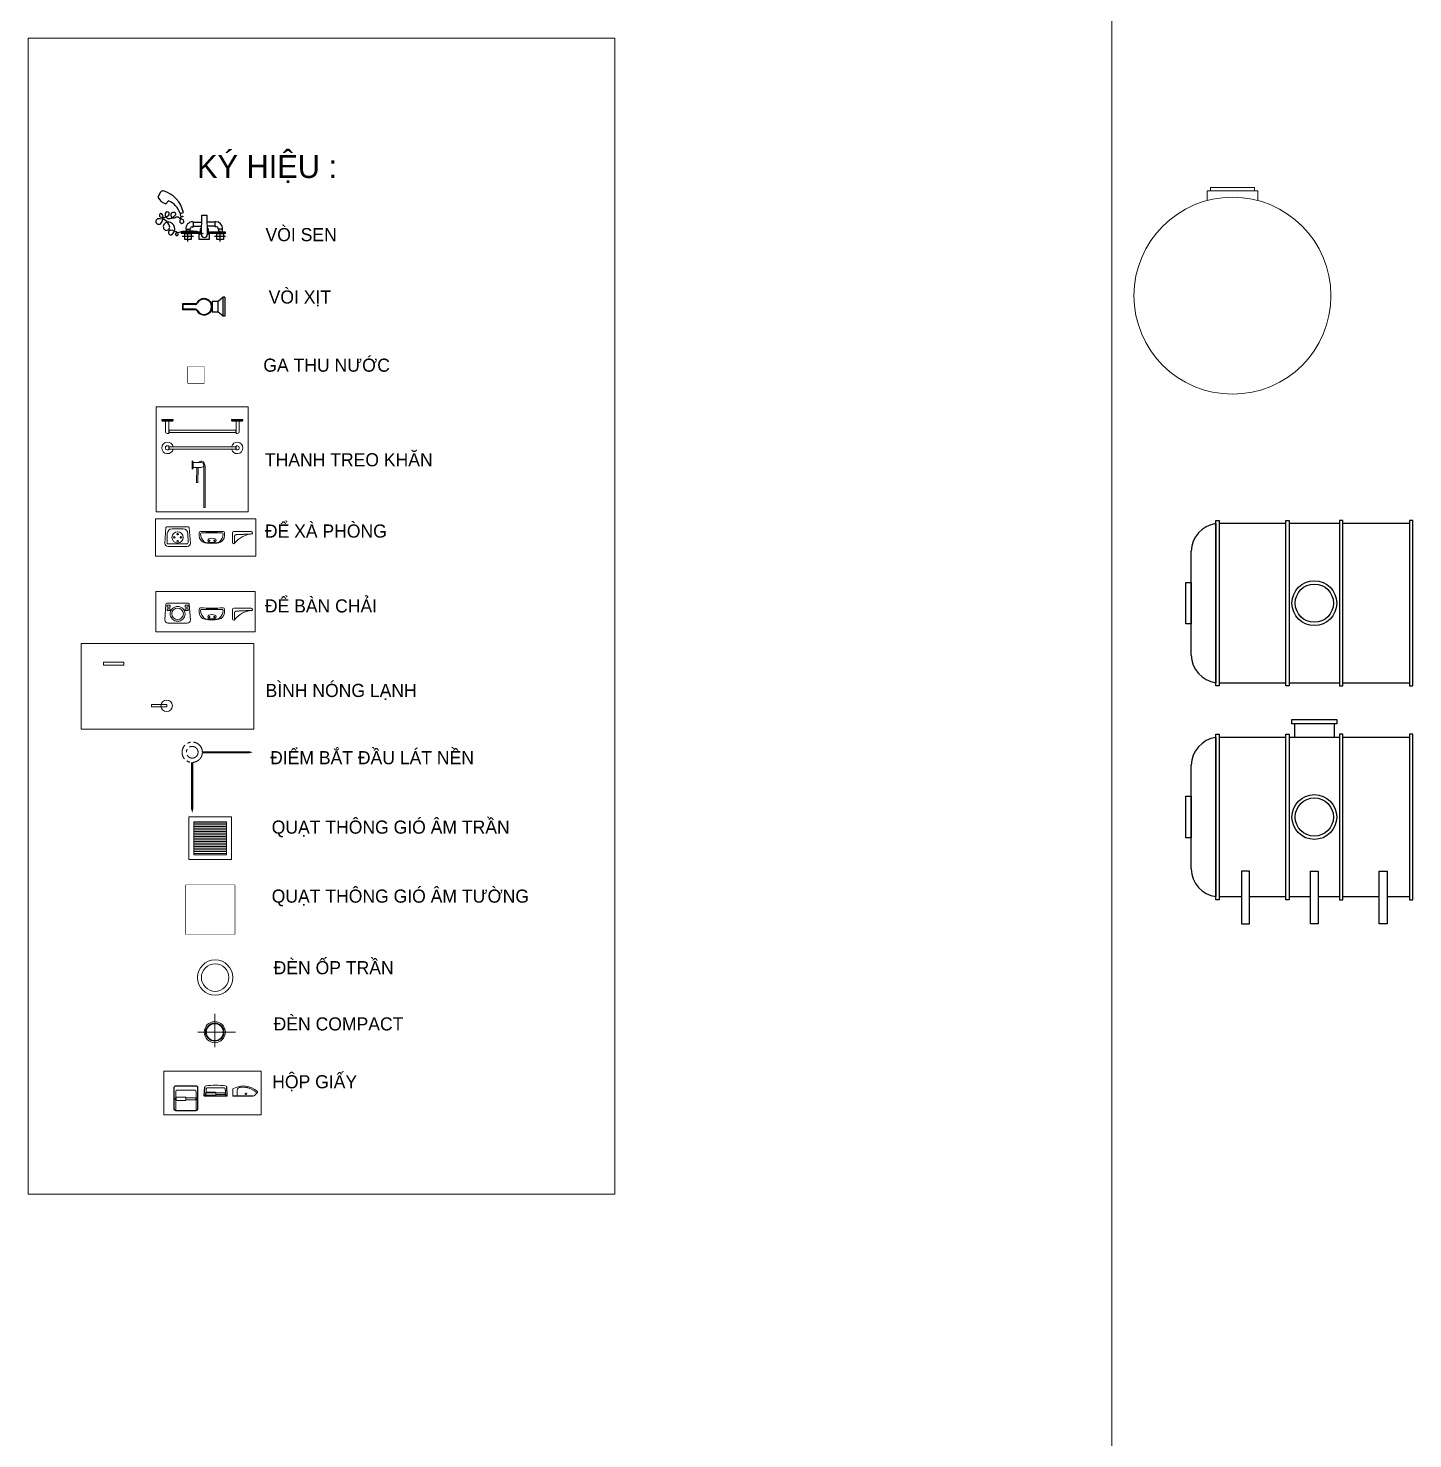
# Model space of a CAD drawing. Header units: inches. Extents: x 242965 to 445791, y 236206 to 423703.
# Drawn here: x 392354 to 400791, y 354327 to 362922 of the extents above; entities that cross this region are included whole.
import ezdxf

# ---------------------------------------------------------------- set-up
doc = ezdxf.new("R2010")
doc.units = ezdxf.units.IN
doc.header["$MEASUREMENT"] = 0
doc.set_wipeout_variables(frame=1)
for name, pattern in [('ACAD_ISO07W100', [3, 0, -3]), ('CENTER', [2, 1.25, -0.25, 0.25, -0.25]), ('HIDDEN', [0.375, 0.25, -0.125])]:
    doc.linetypes.add(name, pattern=pattern)
for name, color, linetype, lineweight in [('2', 181, 'Continuous', 20), ('9', 251, 'Continuous', 13), ('A-AXIS', 5, 'CENTER', 20), ('A-FURNITURE', 33, 'Continuous', 5), ('A-HIDDEN LINE', 9, 'HIDDEN', 15), ('A-THIN LINE', 69, 'Continuous', 13), ('A-WIPEOUT', 254, 'ACAD_ISO07W100', 5), ('e', 96, 'Continuous', 5), ('TEXT', 4, 'Continuous', 9), ('text-kt', 1, 'Continuous', 9)]:
    doc.layers.add(name, color=color, linetype=linetype, lineweight=lineweight)
for name, color, linetype in [('A-Wall', 50, 'Continuous'), ('dim', 8, 'Continuous'), ('LAYER1', 7, 'Continuous'), ('NOITHAT', 8, 'Continuous'), ('wc', 144, 'Continuous')]:
    doc.layers.add(name, color=color, linetype=linetype)
doc.styles.add('GHICHU', font='')
doc.styles.get('GHICHU').set_extended_font_data('.VnAvantH')

# ---------------------------------------------------------------- blocks, each defined once
blk = doc.blocks.new('VOIXIT')
at = {"linetype": 'Continuous'}
for p, q in [((-1.1, 10.71), (-1.1, 15.49)), ((-0.9, 10.71), (-0.9, 15.33)), ((0.9, 10.71), (0.9, 15.33)), ((1.1, 10.71), (1.1, 15.49)), ((-3.5, 0.5), (-2, 2.38)), ((-3.5, 0.5), (3.5, 0.5)), ((-3.5, 0), (-3.5, 0.5)), ((3.5, 0), (-3.5, 0)), ((2, 4.6), (-2, 4.6)), ((-2, 2.38), (-2, 4.6)), ((-2, 2.38), (2, 2.38)), ((2, 2.38), (2, 4.6)), ((3.5, 0.5), (2, 2.38)), ((3.5, 0), (3.5, 0.5))]:
    blk.add_line(p, q, dxfattribs=at)
for centre, radius, start, end in [((0, 9.91), 5.69, 78.8476, 101.1524), ((-1.6, 10.71), 0.5, 297.2029, 0), ((-1.6, 10.71), 0.7, 297.2029, 0), ((0, 9.91), 5.49, 80.5597, 99.4403), ((1.6, 10.71), 0.7, 180, 242.7971), ((1.6, 10.71), 0.5, 180, 242.7971), ((0, 7.6), 3, 117.2029, 62.7971), ((0, 7.6), 2.8, 117.2029, 62.7971)]:
    blk.add_arc(centre, radius, start, end, dxfattribs=at)
blk = doc.blocks.new('huongthuy')
for p, q in [((-37.5, 34.7), (-40.2, 29.4)), ((-29.6, 25.8), (-32.2, 22.7)), ((-17.7, 13.1), (-14.4, 13.9)), ((-5, 4.6), (-4.1, 4.6)), ((-4.1, -0.5), (-4.1, 4.6)), ((-4.1, 4.2), (4.2, 4.2)), ((-4.1, 0), (4.1, 0)), ((3.9, -8.5), (4.4, 11.2)), ((4.4, 11.2), (9.3, 11.2)), ((9.3, 11.2), (9.9, -8.5)), ((17.8, 4.2), (9.5, 4.2)), ((17.8, 0), (9.6, 0)), ((18.7, 4.6), (17.8, 4.6)), ((17.8, -0.5), (17.8, 4.6)), ((-4.2, -10.4), (-15.6, -10.4)), ((-11.7, -3), (-7.3, -3)), ((-11.4, -3), (-11.4, -6.1)), ((-9.8, -15.5), (-9.8, -4.7)), ((-7.7, -3), (-7.7, -6.1)), ((-7.3, -3), (-7.3, -2.2)), ((-5.6, -0.5), (-4.1, -0.5)), ((28.5, -10.4), (17.1, -10.4)), ((19.3, -0.5), (17.8, -0.5)), ((21, -3), (21, -2.2)), ((25.5, -3), (21, -3)), ((21.4, -3), (21.4, -6.1)), ((22.9, -15.5), (22.9, -4.7)), ((25.1, -3), (25.1, -6.1)), ((25.5, -3), (25.5, -2.2))]:
    blk.add_line(p, q)
blk.add_lwpolyline([(6.2, -7.6, 0.195201), (-22.3, -7.5, 1.917127), (-20, -6.9, 0.167053), (-27, -4.1, 1.448302), (-25.7, -8.3, 0.673139), (-29.3, 4.2, 0.486099), (-34.7, -1.4, 1.074451), (-28.4, 0, 0.361514), (-39.7, 7.6, 1.428906), (-37.4, 2.8, 0.287584), (-35.5, 11.7, 1.502211), (-37.8, 9.6, 0.316107), (-29.3, 11.1, 1.315856), (-32.8, 13, 0.643473), (-26.7, 8.2, 0.070392), (-22.6, 11.1, 0.515207), (-23, 13.8, 1.801469), (-22.6, 9, -0.730196), (-17.8, 5.5, 2.626927), (-15.5, 6.9, -0.91518), (-15.2, 10.3, -0.978175), (-15.2, 9.6, -0.823089), (-16, 13.5, 1.030732)], format="xyb")
for points in [[(2.6, -6.1), (-16.5, -6.1), (-16.5, -6.9), (2.6, -6.9)], [(11.9, -7.7), (11.9, -13.5), (1.8, -13.5), (1.8, -7.7), (3.9, -7.7)], [(3.9, -2.7), (2.6, -2.7), (2.6, -7.3), (3.9, -7.3)], [(11.1, -7.3), (11.1, -2.7), (9.9, -2.7)], [(9.9, -7.3), (11.1, -7.3)], [(9.9, -7.7), (11.9, -7.7)], [(28.5, -6.9), (28.5, -6.1), (11.1, -6.1)], [(11.1, -6.9), (28.5, -6.9)]]:
    blk.add_lwpolyline(points)
for points in [[(-6.3, -7.4), (-6.3, -13.5), (-12.9, -13.5), (-12.9, -7.4)], [(26.4, -7.4), (26.4, -13.5), (19.7, -13.5), (19.7, -7.4)]]:
    blk.add_lwpolyline(points, close=True)
for centre, radius, start, end in [((-29.1, 34.5), 12.2, 204.7573, 255.5935), ((-35.4, 33.6), 2.35, 73.6823, 152.9058), ((-43, 7.8), 29.3, 12.1102, 73.6823), ((-37, 7), 20.2, 17.5722, 68.6715), ((-5, -2.2), 6.77, 90, 186.2248), ((18.7, -2.2), 6.77, 0, 90), ((-5.6, -2.2), 1.69, 90, 180), ((6.9, -8.5), 3, 180, 0), ((19.3, -2.2), 1.69, 0, 90)]:
    blk.add_arc(centre, radius, start, end)
blk = doc.blocks.new('A$C11667681')
at = {"layer": 'A-FURNITURE', "ltscale": 0.5}
for p, q in [((230, 221.7), (30, 221.7)), ((230, 211.5), (30, 211.5)), ((230, 201.2), (30, 201.2)), ((230, 191), (30, 191)), ((230, 180.8), (30, 180.8)), ((230, 170.6), (30, 170.6)), ((230, 160.3), (30, 160.3)), ((230, 150.1), (30, 150.1)), ((230, 139.9), (30, 139.9)), ((230, 129.7), (30, 129.7)), ((230, 119.5), (30, 119.5)), ((230, 109.2), (30, 109.2)), ((230, 99), (30, 99)), ((230, 88.8), (30, 88.8)), ((230, 78.6), (30, 78.6)), ((230, 68.4), (30, 68.4)), ((230, 58.1), (30, 58.1)), ((230, 47.9), (30, 47.9)), ((230, 37.7), (30, 37.7))]:
    blk.add_line(p, q, dxfattribs=at)
for points in [[(0, 260), (0, 0), (260, 0), (260, 260)], [(30, 230), (30, 30), (230, 30), (230, 230)]]:
    blk.add_lwpolyline(points, close=True, dxfattribs=at)
blk = doc.blocks.new('*U983')
blk.add_wipeout([(-142.4, 70.6), (-9.2, 70.6), (-5.9, 70), (-4.2, 69.1), (-2.9, 68), (-1.7, 66.4), (-0.9, 64.7), (-0.4, 63), (-0.4, 61.8), (-0.4, -61.8), (-0.6, -63.9), (-1, -65.1), (-1.4, -65.9), (-1.9, -66.8), (-2.6, -67.6), (-3.4, -68.4), (-4.6, -69.3), (-6.1, -70), (-7.3, -70.4), (-9.2, -70.6), (-142.4, -70.6), (-144.9, -70.2), (-146.5, -69.4), (-147.6, -68.6), (-148.6, -67.6), (-149.3, -66.5), (-150, -64.9), (-150.3, -63.7), (-150.4, -62.6), (-150.4, 62.6), (-149.9, 65.3), (-149.2, 66.7), (-148.8, 68), (-147.5, 68.8), (-146.6, 69.4), (-145.8, 69.8), (-144.4, 70.3), (-143, 70.6), (-142, 70.6)]).dxf.layer = 'A-WIPEOUT'
at = {"layer": 'A-HIDDEN LINE'}
for p, q in [((-35.7, 61.8), (-150.4, 61.8)), ((-70.5, 0), (-89, 0)), ((-89, 0), (-89, -59.8)), ((-74.5, 59.8), (-85.1, 59.8)), ((-85.1, 59.8), (-85.1, 0)), ((-84.2, 69), (-75.4, 69)), ((-84.2, 61.8), (-84.2, 69)), ((-84.2, 59.8), (-84.2, 61.8)), ((-75.4, 61.8), (-75.4, 69)), ((-75.4, 59.8), (-75.4, 61.8)), ((-74.5, 59.8), (-74.5, 0)), ((-70.5, 0), (-70.5, -59.8)), ((-26.8, -52.9), (-26.8, 52.9)), ((-150.4, -61.8), (-35.7, -61.8)), ((-70.5, -59.8), (-89, -59.8)), ((-84.2, -59.8), (-84.2, -61.8)), ((-84.2, -61.8), (-84.2, -69)), ((-84.2, -69), (-75.4, -69)), ((-75.4, -59.8), (-75.4, -61.8)), ((-75.4, -61.8), (-75.4, -69))]:
    blk.add_line(p, q, dxfattribs=at)
for centre, start, end in [((-35.7, 52.9), 0, 90), ((-35.7, -52.9), 270, 0)]:
    blk.add_arc(centre, 8.82, start, end, dxfattribs=at)
at = {"layer": 'LAYER1'}
for p, q in [((-150.4, -62.6), (-150.4, 62.6)), ((-9.2, 70.6), (-142.4, 70.6)), ((-0.4, -61.8), (-0.4, 61.8)), ((-142.4, -70.6), (-9.2, -70.6))]:
    blk.add_line(p, q, dxfattribs=at)
for centre, radius, start, end in [((-142.4, 62.6), 7.94, 90, 180), ((-9.2, 61.8), 8.82, 0, 90), ((-142.4, -62.6), 7.94, 180, 270), ((-9.2, -61.8), 8.82, 270, 0)]:
    blk.add_arc(centre, radius, start, end, dxfattribs=at)
blk = doc.blocks.new('*U984')
blk.add_line((55.6, 19.8), (-56.3, 19.8))
for centre, radius, start, end in [((-58.6, 53.8), 8.82, 96.93457, 176.0275), ((-56.3, 15.3), 4.41, 90, 174.75818), ((-0.4, -424.6), 490.8, 83.06543, 96.93457), ((55.6, 15.3), 4.41, 5.24182, 90), ((57.8, 53.8), 8.82, 3.9725, 83.06543)]:
    blk.add_arc(centre, radius, start, end)
at = {"layer": 'A-HIDDEN LINE'}
for p, q in [((-60.1, 10), (-62, 10)), ((-60.7, 15.7), (-58.2, 42.7)), ((-60.1, 19.7), (-0.3, 19.7)), ((-60.1, 18.8), (-60.1, 9.1)), ((-60.1, 9.1), (-0.3, 9.1)), ((-49.4, 50.7), (48.7, 50.7)), ((-0.3, 23.6), (59.6, 23.6)), ((-0.3, 14.4), (-0.3, 23.6)), ((-0.3, 14.4), (-0.3, 5.1)), ((-0.3, 5.1), (59.6, 5.1)), ((60, 15.7), (57.5, 42.7)), ((59.6, 14.4), (59.6, 5.1))]:
    blk.add_line(p, q, dxfattribs=at)
for centre, start, end in [((-49.4, 41.9), 90, 174.75818), ((48.7, 41.9), 5.24182, 90)]:
    blk.add_arc(centre, 8.82, start, end, dxfattribs=at)
at = {"layer": 'LAYER1'}
for p, q in [((-70.9, 2.6), (-67.4, 54.4)), ((-68.3, 0), (67.6, 0)), ((-62.1, 0), (-60.7, 15.7)), ((61.4, 0), (60, 15.7)), ((70.2, 2.6), (66.6, 54.4))]:
    blk.add_line(p, q, dxfattribs=at)
for centre, start, end in [((-68.3, 2.6), 180, 270), ((67.6, 2.6), 270, 0)]:
    blk.add_arc(centre, 2.65, start, end, dxfattribs=at)
blk = doc.blocks.new('*U985')
at = {"ltscale": 100}
blk.add_wipeout([(-124.2, 0), (-0.4, 0), (-0.4, 44.1), (-3.5, 46), (-12.4, 50.5), (-20.8, 54), (-43.4, 60.1), (-64, 61.8), (-81.8, 60.5), (-104.1, 55.1), (-121.1, 47.8), (-133.4, 40.4), (-141.7, 34.2), (-147.5, 29.2), (-149.2, 27.6), (-150.6, 24.4), (-149.3, 21.2), (-146.2, 18.3), (-144, 16), (-140.1, 12.2), (-136.9, 9), (-134.1, 6.2), (-130.9, 3.2), (-127.9, 0.8), (-125.9, 0.2)], dxfattribs=at).dxf.layer = 'A-WIPEOUT'
for p, q in [((-149.3, 21.2), (-130.9, 3.2)), ((-0.4, 44.1), (-0.4, 0))]:
    blk.add_line(p, q)
for centre, radius, start, end in [((-146.2, 24.4), 4.41, 133.77954, 225.4015), ((-64, -61.4), 123.2, 58.9053, 133.77954), ((-124.2, 8.8), 8.82, 219.80557, 270)]:
    blk.add_arc(centre, radius, start, end)
at = {"layer": 'A-HIDDEN LINE'}
blk.add_line((-26.8, 2.6), (-26.8, 35.9), dxfattribs=at)
blk.add_circle((-79.8, 14.4), 4.41, dxfattribs=at)
for centre, radius, start, end in [((-60.9, -63.2), 117.9, 79.71478, 136.35776), ((-44.5, 35.9), 17.6, 0, 74.69594), ((-24.2, 2.6), 2.65, 180, 270)]:
    blk.add_arc(centre, radius, start, end, dxfattribs=at)
at = {"layer": 'LAYER1'}
blk.add_line((-124.2, 0), (-0.4, 0), dxfattribs=at)
blk = doc.blocks.new('*U977')
at = {"ltscale": 0.03}
for p, q in [((-0.4, 0), (99.6, 0)), ((-0.4, -100), (-0.4, 0)), ((99.6, 0), (99.6, -100)), ((29.6, -22.6), (43.1, -41)), ((47.9, -39), (44.4, -16.5)), ((54.8, -16.5), (51.4, -39)), ((56.2, -41), (69.6, -22.6)), ((16.2, -44.8), (38.6, -48.3)), ((38.6, -51.7), (16.2, -55.2)), ((40.6, -43.4), (22.3, -30)), ((22.3, -70), (40.6, -56.6)), ((77, -30), (58.6, -43.4)), ((58.6, -56.6), (77, -70)), ((60.7, -48.3), (83.1, -44.8)), ((83.1, -55.2), (60.7, -51.7)), ((43.1, -59), (29.6, -77.4)), ((44.4, -83.5), (47.9, -61)), ((51.4, -61), (54.8, -83.5)), ((69.6, -77.4), (56.2, -59)), ((99.6, -100), (-0.4, -100))]:
    blk.add_line(p, q, dxfattribs=at)
blk.add_circle((49.6, -50), 41.7, dxfattribs=at)
for centre, radius, start, end in [((26, -26.3), 5.2, 45, 225), ((49.6, -16.5), 5.2, 360, 180), ((73.3, -26.3), 5.2, 315, 135), ((16.2, -50), 5.2, 90, 270), ((38.1, -50), 1.8, 287.6592, 72.3408), ((41.5, -41.8), 1.8, 242.6592, 27.3408), ((41.5, -58.2), 1.8, 332.6592, 117.3408), ((49.6, -38.4), 1.8, 197.6592, 342.3408), ((57.8, -41.8), 1.8, 152.6592, 297.3408), ((57.8, -58.2), 1.8, 62.6592, 207.3408), ((61.2, -50), 1.8, 107.6592, 252.3408), ((83.1, -50), 5.2, 270, 90), ((26, -73.7), 5.2, 135, 315), ((49.6, -83.5), 5.2, 180, 0), ((49.6, -61.6), 1.8, 17.6592, 162.3408), ((73.3, -73.7), 5.2, 225, 45)]:
    blk.add_arc(centre, radius, start, end, dxfattribs=at)
blk.add_wipeout([(-0.4, 0), (99.6, 0), (99.6, -100), (-0.4, -100)]).dxf.layer = 'Defpoints'
blk = doc.blocks.new('*U981')
at = {"ltscale": 100}
blk.add_wipeout([(204.6, 10), (224.6, 10), (224.6, 75), (224.1, 78.2), (223.7, 79.2), (223.1, 80.4), (222.4, 81.3), (221.7, 82.1), (220.8, 82.9), (219.5, 83.7), (218.4, 84.3), (217.1, 84.7), (215.8, 84.9), (214.6, 85), (204.6, 85)], dxfattribs=at).dxf.layer = 'A-WIPEOUT'
for p, q in [((176.7, 5), (181.7, 10)), ((176.7, 5), (246.7, 5)), ((176.7, 5), (176.7, 0)), ((176.7, 0), (246.7, 0)), ((181.7, 10), (241.7, 10)), ((246.7, 5), (241.7, 10)), ((246.7, 5), (246.7, 0))]:
    blk.add_line(p, q)
blk.add_wipeout([(-203.4, 65), (202.6, 65), (202.6, 80), (-203.4, 80)], dxfattribs=at).dxf.layer = 'A-WIPEOUT'
for p, q in [((204.6, 81), (202.6, 81)), ((202.6, 64), (202.6, 81)), ((204.6, 64), (202.6, 64)), ((204.6, 85), (214.6, 85)), ((204.6, 10), (204.6, 85)), ((224.6, 10), (224.6, 75))]:
    blk.add_line(p, q)
blk.add_arc((214.6, 75), 10, 0, 90)
blk.add_wipeout([(-205.4, 10), (-225.4, 10), (-225.4, 75), (-224.8, 78.2), (-224.4, 79.2), (-223.8, 80.4), (-223.2, 81.3), (-222.4, 82.1), (-221.5, 82.9), (-220.2, 83.7), (-219.1, 84.3), (-217.8, 84.7), (-216.5, 84.9), (-215.4, 85), (-205.4, 85)], dxfattribs=at).dxf.layer = 'A-WIPEOUT'
for p, q in [((-247.4, 5), (-242.4, 10)), ((-247.4, 5), (-247.4, 0)), ((-177.4, 5), (-247.4, 5)), ((-177.4, 0), (-247.4, 0)), ((-182.4, 10), (-242.4, 10)), ((-225.4, 10), (-225.4, 75)), ((-205.4, 85), (-215.4, 85)), ((-205.4, 10), (-205.4, 85)), ((-205.4, 81), (-203.4, 81)), ((-205.4, 64), (-203.4, 64)), ((-203.4, 64), (-203.4, 81)), ((202.6, 80), (-203.4, 80)), ((202.6, 65), (-203.4, 65)), ((-177.4, 5), (-182.4, 10)), ((-177.4, 5), (-177.4, 0))]:
    blk.add_line(p, q)
blk.add_arc((-215.4, 75), 10, 90, 180)
blk = doc.blocks.new('*U982')
at = {"ltscale": 100}
blk.add_wipeout([(177.5, 7.5), (178, 9.7), (179.2, 13.2), (180.7, 16.4), (183.7, 21.1), (187.2, 25.1), (190.5, 27.8), (195.2, 30.9), (199.4, 32.8), (204.8, 34.3), (209, 34.9), (214.7, 34.9), (219.1, 34.2), (221.5, 33.6), (225.4, 32.2), (228.6, 30.6), (232, 28.4), (234.7, 26.3), (238, 23), (240.1, 20.4), (241.9, 17.6), (243.7, 14.2), (244.8, 11.3), (245.5, 8.8), (246.3, 4.7), (246.7, 0), (246.5, -3.1), (245.8, -7.5), (244.8, -11.2), (243.7, -14.1), (242.3, -16.8), (240.6, -19.7), (238.1, -22.9), (235.2, -25.9), (232.2, -28.4), (228.3, -30.8), (224.7, -32.5), (219.9, -34), (216.2, -34.7), (211.7, -35), (207.3, -34.7), (204.4, -34.2), (199.8, -32.9), (195.9, -31.3), (192.2, -29.1), (188.8, -26.5), (187, -24.9), (185.3, -23), (183.2, -20.3), (181, -17), (179.6, -14), (178.4, -10.8), (177.5, -7.5), (-178.2, -7.5), (-180.1, -13.5), (-183.1, -19.1), (-188.4, -25.5), (-195.1, -30.4), (-199.4, -32.5), (-206.6, -34.5), (-212.4, -35), (-217.2, -34.7), (-225.7, -32.4), (-232.1, -28.9), (-237.4, -24.5), (-241.7, -19.2), (-244.1, -14.7), (-245.7, -10.6), (-246.9, -5.7), (-247.4, 0), (-246.7, 6.7), (-245.7, 10.6), (-245.7, 10.6), (-242.8, 17.3), (-240.3, 21.1), (-235.8, 26), (-233.9, 27.6), (-231.2, 29.5), (-227.3, 31.7), (-222.5, 33.5), (-217.7, 34.6), (-213.9, 35), (-210.5, 34.9), (-206.6, 34.5), (-203, 33.7), (-198.9, 32.3), (-195.9, 30.9), (-193.3, 29.4), (-191.3, 28), (-188.9, 25.9), (-186.3, 23.3), (-184.2, 20.7), (-182.1, 17.5), (-180.8, 15.1), (-179.8, 12.7), (-178.8, 9.7), (-178.2, 7.5)], dxfattribs=at).dxf.layer = 'A-WIPEOUT'
for p, q in [((-225.4, 2.5), (-225.4, -2.5)), ((-205.4, 12.5), (-215.4, 12.5)), ((-205.4, 12.5), (-205.4, -12.5)), ((-205.4, 8.5), (-203.4, 8.5)), ((-203.4, 8.5), (-203.4, -8.5)), ((202.6, 8.5), (202.6, -8.5)), ((204.6, 8.5), (202.6, 8.5)), ((204.6, 12.5), (214.6, 12.5)), ((204.6, 12.5), (204.6, -12.5)), ((224.6, 2.5), (224.6, -2.5)), ((-205.4, -12.5), (-215.4, -12.5)), ((-205.4, -8.5), (-203.4, -8.5)), ((204.6, -8.5), (202.6, -8.5)), ((204.6, -12.5), (214.6, -12.5))]:
    blk.add_line(p, q)
blk.add_lwpolyline([(-203.4, 7.5), (202.6, 7.5), (202.6, -7.5), (-203.4, -7.5)], close=True)
for centre, radius, start, end in [((-212.4, 0), 35, 12.37363, 347.62637), ((-215.4, 2.5), 10, 90, 180), ((211.7, 0), 35, 192.37363, 167.62637), ((214.6, 2.5), 10, 0, 90), ((-215.4, -2.5), 10, 180, 270), ((214.6, -2.5), 10, 270, 0)]:
    blk.add_arc(centre, radius, start, end)
blk = doc.blocks.new('*U986')
for p, q in [((-54.6, 15), (-4.6, 15)), ((0.4, 24.7), (0.4, -24.7)), ((-70.2, -258.2), (-69.6, 0)), ((-54.6, -15), (-4.6, -15)), ((-78.3, -258.2), (-70.2, -258.2))]:
    blk.add_line(p, q)
for points in [[(-78.3, -15, -0.106065), (-72.4, 12.2, -0.585662), (-40.5, 15, -0.764981)], [(0.4, 24.7, 0.392513), (-4.6, 20), (-4.6, 0)], [(0.4, -24.7, -0.392513), (-4.6, -20), (-4.6, 0)]]:
    blk.add_lwpolyline(points, format="xyb")
for points in [[(-78.3, -258.2), (-78.3, -15)], [(-34.4, -106.3), (-35.8, -15)], [(-26.4, -106.3), (-27.8, -15)]]:
    blk.add_lwpolyline(points)
for centre, radius, start, end in [((-54.6, 0), 15, 90, 270), ((-30.4, -98.4), 8.87, 243.08053, 296.91947)]:
    blk.add_arc(centre, radius, start, end)
blk = doc.blocks.new('*U987')
blk.add_wipeout([(0.4, -66.4), (0.4, 66.4), (0.2, 67.4), (0, 68.3), (-0.3, 68.8), (-0.6, 69.3), (-1.3, 70.1), (-1.9, 70.5), (-2.9, 71), (-4.2, 71.2), (-100.1, 78.1), (-104, 77.7), (-108.2, 76.3), (-111, 74.7), (-113.9, 72.3), (-117.3, 67.8), (-118.9, 64.1), (-119.7, 58.5), (-119.7, -58.5), (-119, -63.7), (-117.3, -67.8), (-113.9, -72.3), (-110.4, -75.1), (-106.2, -77.1), (-100.1, -78.1), (-4.2, -71.2), (-2.2, -70.6), (-0.3, -68.9), (0.2, -67.5)]).dxf.layer = 'A-WIPEOUT'
for p, q in [((-119.7, 58.5), (-119.7, -58.5)), ((-103.3, 55.2), (-103.3, -55.2)), ((-100.1, 78.1), (-4.2, 71.2)), ((-40, 63), (-90.7, 64.5)), ((-11.6, 14.6), (-11.6, 33.8)), ((-11.6, 14.6), (-11.6, -19.9)), ((0.4, 66.4), (0.4, -66.4)), ((-100.1, -78.1), (-4.2, -71.2)), ((-40, -63), (-90.7, -64.5)), ((-11.6, -19.9), (-11.6, -33.8))]:
    blk.add_line(p, q)
for centre, radius, start, end in [((-100.1, 58.5), 19.5, 90, 180), ((-93.5, 55.2), 9.76, 73.30004, 180), ((-40.9, 33.8), 29.3, 0, 88.22038), ((-4.5, 66.4), 4.88, 0, 85.81232), ((-100.1, -58.5), 19.5, 180, 270), ((-93.5, -55.2), 9.76, 180, 286.69996), ((-40.9, -33.8), 29.3, 271.77962, 0), ((-4.5, -66.4), 4.88, 274.18768, 0)]:
    blk.add_arc(centre, radius, start, end)
at = {"layer": 'A-THIN LINE'}
for centre, radius in [((-63.9, 0), 34.5), ((-86.9, 0), 4.74), ((-63.9, 20.1), 4.74), ((-43.8, 0), 4.74), ((-63.9, -20.1), 4.74)]:
    blk.add_circle(centre, radius, dxfattribs=at)
blk = doc.blocks.new('*U979')
at = {"ltscale": 100}
blk.add_wipeout([(78.4, 7.8), (78.4, 24.9), (78.2, 29), (77.7, 32.6), (76.8, 36.9), (75, 41.8), (72.2, 47.4), (67.4, 54), (63.7, 57.7), (60.4, 60.4), (56.1, 63.1), (50.9, 65.6), (45.1, 67.5), (35.7, 69), (26.4, 70), (19.6, 70.6), (11.8, 71), (0.4, 71.2), (-6.7, 71.1), (-12.6, 70.9), (-22.3, 70.3), (-28.8, 69.7), (-38.2, 68.6), (-41.5, 68.1), (-46.2, 67), (-50.7, 65.4), (-54.1, 63.8), (-58.6, 61.1), (-62.8, 57.9), (-65.7, 55), (-69.8, 50), (-73.8, 43.1), (-76.2, 36.3), (-77.3, 30.8), (-77.7, 24.9), (-77.7, 7.8), (-76.2, 2.6), (-74.8, 0.9), (-71, -1.5), (-67.9, -2), (-60.9, -1.6), (-53.7, -1.2), (-48.2, -1), (-41, -0.7), (-34.2, -0.5), (-27, -0.3), (-21.1, -0.2), (-15, -0.2), (-7.8, 0), (0.4, 0), (9.6, 0), (25.2, -0.3), (31.4, -0.4), (37.1, -0.6), (44.5, -0.8), (53, -1.2), (59.9, -1.5), (66.7, -1.9), (72.9, -1), (75.6, 0.9), (77.6, 3.8), (78.2, 5.8)], dxfattribs=at).dxf.layer = 'A-WIPEOUT'
at = {"layer": 'A-HIDDEN LINE'}
for p, q in [((-34.1, 7.8), (-34.1, 4.5)), ((-34.1, 4.5), (34.9, 4.5)), ((-24.5, 4.5), (-24.5, -0.3)), ((-15, -0.1), (-15, 4.5)), ((-4.4, 0), (-4.4, 4.5)), ((5.1, 0), (5.1, 4.5)), ((15.7, -0.1), (15.7, 4.5)), ((25.2, -0.3), (25.2, 4.5)), ((34.9, 4.5), (34.9, 7.8))]:
    blk.add_line(p, q, dxfattribs=at)
at = {"layer": 'A-THIN LINE'}
for centre in [(-14.3, 53.7), (15.1, 53.7)]:
    blk.add_circle(centre, 2.55, dxfattribs=at)
blk.add_ellipse((0.5, 52.7), major_axis=(-25.3, 0), ratio=0.508638, dxfattribs=at)
at = {"layer": 'TEXT'}
for p, q in [((-77.7, 24.3), (-77.7, 7.8)), ((-63.1, 7.8), (63.8, 7.8)), ((78.4, 7.8), (78.4, 24.3))]:
    blk.add_line(p, q, dxfattribs=at)
for centre, radius, start, end in [((-33.8, 24.9), 43.9, 100.13617, 180.81019), ((-67.9, 7.8), 9.76, 180, 270), ((1, 11.3), 68.9, 132.78069, 178.82701), ((-63.1, 12.7), 4.88, 180, 270), ((0.4, -1185.4), 1185.4, 86.69697, 93.30303), ((-33.7, 46.6), 19.5, 97.46219, 128.46716), ((0.4, -213.5), 284.8, 81.53697, 98.46303), ((0.4, -213.5), 281.8, 82.53781, 97.46219), ((34.4, 46.6), 19.5, 51.53284, 82.53781), ((34.5, 24.9), 43.9, 359.18981, 79.86383), ((-0.2, 11.3), 68.9, 1.17299, 47.21931), ((63.8, 12.7), 4.88, 270, 0), ((68.7, 7.8), 9.76, 270, 0)]:
    blk.add_arc(centre, radius, start, end, dxfattribs=at)
blk = doc.blocks.new('*U978')
blk.add_wipeout([(113.8, 0), (7.3, 0), (4.5, 0.6), (2.5, 2), (1.3, 3.5), (0.7, 5.2), (0.5, 6.7), (0.5, 66.5), (1, 68.9), (1.9, 70.4), (2.5, 71.2), (3.9, 72.3), (5.2, 72.8), (7.3, 73.2), (10.1, 72.6), (11.5, 71.7), (12.4, 70.8), (16.4, 65.8), (19.3, 62.5), (23.2, 58.3), (25.6, 55.9), (28.1, 53.5), (30.7, 51.1), (34.4, 48), (39.4, 43.9), (43.8, 40.7), (47.9, 37.9), (53.8, 34.2), (61, 30.2), (65, 28.2), (72.3, 24.9), (83.4, 20.7), (92.2, 18.2), (98.5, 16.7), (104.7, 15.5), (112.2, 14.4), (117.3, 13.9), (119.6, 12.9), (120.6, 10.6), (120.6, 8.6), (120.6, 6.7), (120.3, 4.9), (119.7, 3.4), (118.6, 2), (117.3, 0.9), (115.7, 0.3)]).dxf.layer = 'A-WIPEOUT'
for p, q in [((0.5, 6.7), (0.5, 66.5)), ((7.3, 73.2), (7.3, 73.2)), ((113.8, 0), (7.3, 0)), ((120.6, 6.7), (120.6, 10.6)), ((120.6, 6.7), (120.6, 6.3))]:
    blk.add_line(p, q)
for centre, radius, start, end in [((7.3, 66.5), 6.73, 90, 180), ((7.3, 6.7), 6.73, 180, 270), ((7.3, 66.5), 6.73, 40.33697, 90), ((129.4, 161.4), 148, 217.74302, 265.31661), ((113.8, 6.7), 6.73, 270, 0), ((117.2, 10.6), 3.37, 0, 87.74904)]:
    blk.add_arc(centre, radius, start, end)
at = {"layer": 'A-HIDDEN LINE'}
for p, q in [((12.4, 70.8), (12.4, 28.1)), ((21.7, 18.4), (117.3, 13.9))]:
    blk.add_line(p, q, dxfattribs=at)
blk.add_arc((22.1, 28.1), 9.78, 179.93601, 267.33868, dxfattribs=at)
blk = doc.blocks.new('first tile')
at = {"ltscale": 50}
for points in [[(41.3, 0, 8.75, 8.75, 0), (163.1, 0, 43.7, 0, 0), (246.5, 0, 0, 0, 0)], [(0, -41.3, 8.75, 8.75, 0), (0, -163.1, 43.7, 0, 0), (0, -246.5, 0, 0, 0)]]:
    blk.add_lwpolyline(points, format="xyseb", dxfattribs=at)
for radius in [41.3, 23.8]:
    blk.add_circle((0, 0), radius, dxfattribs=at)
blk = doc.blocks.new('*U980')
blk.add_wipeout([(0.4, 0), (100.4, 0), (100.4, -100), (0.4, -100)]).dxf.layer = 'Defpoints'
blk.add_wipeout([(-66, 0), (66.7, 0), (67.8, -0.1), (68.7, -0.4), (69.2, -0.6), (69.7, -1), (70.4, -1.7), (70.8, -2.2), (71.3, -3.3), (71.6, -4.5), (78.4, -100.5), (78, -104.3), (76.7, -108.5), (75.1, -111.4), (72.7, -114.3), (68.1, -117.7), (64.4, -119.2), (58.9, -120), (-58.2, -120), (-63.3, -119.3), (-67.4, -117.7), (-72, -114.3), (-74.8, -110.8), (-76.7, -106.6), (-77.7, -100.5), (-70.9, -4.5), (-70.3, -2.5), (-68.5, -0.7), (-67.2, -0.1)]).dxf.layer = 'A-WIPEOUT'
for p, q in [((66.7, 0), (-66, 0)), ((-77.7, -100.5), (-70.9, -4.5)), ((78.4, -100.5), (71.6, -4.5)), ((58.9, -120), (-58.2, -120))]:
    blk.add_line(p, q)
for centre, radius, start, end in [((-66, -4.9), 4.88, 90, 175.81232), ((66.7, -4.9), 4.88, 4.18768, 90), ((-58.2, -100.5), 19.5, 180, 270), ((58.9, -100.5), 19.5, 270, 0)]:
    blk.add_arc(centre, radius, start, end)
at = {"layer": 'A-THIN LINE'}
for points in [[(-44.8, -12.2), (-64.1, -12.2), (-64.1, -22.6), (-44.8, -22.6)], [(-44.8, -33), (-64.1, -33), (-64.1, -43.4), (-44.8, -43.4)], [(45.5, -12.2), (64.9, -12.2), (64.9, -22.6), (45.5, -22.6)], [(45.5, -33), (64.9, -33), (64.9, -43.4), (45.5, -43.4)]]:
    blk.add_lwpolyline(points, close=True, dxfattribs=at)
for radius in [45.2, 35]:
    blk.add_circle((0.4, -64.1), radius, dxfattribs=at)
blk = doc.blocks.new('A$C0DD82738')
blk.add_wipeout([(471.8, -326.4), (465.4, -342.7), (447.8, -350.4), (-20.2, -350.4), (-37.8, -342.7), (-44.2, -326.4), (-32, 27.5), (-24.3, 43.2), (-8, 49.6), (435.6, 49.6), (451.9, 43.2), (459.6, 27.5), (470.4, -285.5)]).dxf.layer = 'A-FURNITURE'
at = {"layer": 'A-FURNITURE', "ltscale": 0.001}
for points in [[(0, 0), (124.3, 0), (124.3, -17.6), (0, -17.6)], [(384.8, -272.9), (291.7, -272.9), (291.7, -258.8), (384.8, -258.8)]]:
    blk.add_lwpolyline(points, close=True, dxfattribs=at)
blk.add_circle((384.8, -265.8), 35.1, dxfattribs=at)
blk = doc.blocks.new('A$C051E1F88')
blk.add_wipeout([(0, -400), (221.8, -400), (239.5, -392.3), (245.8, -376), (245.8, -365.5), (256, -365.5), (256, -309.9), (245.8, -309.9), (245.8, -22.1), (238.1, -6.4), (221.8, 0), (0, 0)]).dxf.layer = 'A-FURNITURE'

msp = doc.modelspace()

# ---------------------------------------------------------------- linework, layer by layer
at = {"layer": '9', "ltscale": 4}
for p, q in [((399558.589, 361951.453), (399826.565, 361951.453)), ((399558.589, 361931.453), (399558.589, 361951.453)), ((399826.565, 361931.453), (399826.565, 361951.453)), ((399538.589, 361931.453), (399846.565, 361931.453)), ((399538.589, 361872.287), (399538.589, 361931.453)), ((399846.565, 361872.287), (399846.565, 361931.453))]:
    msp.add_line(p, q, dxfattribs=at)
msp.add_circle((399692.577, 361292.384), 600, dxfattribs=at)
at = {"layer": 'A-FURNITURE'}
for p, q in [((393491.283, 356916.509), (393491.283, 356714.426)), ((393618.186, 356805.063), (393388.086, 356805.063))]:
    msp.add_line(p, q, dxfattribs=at)
for centre, radius in [((393493.438, 357137.72), 107.363), ((393493.438, 357137.72), 84.039), ((393491.283, 356805.063), 64.627), ((393491.283, 356805.063), 51.596)]:
    msp.add_circle(centre, radius, dxfattribs=at)
at = {"layer": 'A-Wall'}
msp.add_circle((393491.283, 356805.063), 55, dxfattribs=at)
at = {"layer": 'e', "linetype": 'Continuous'}
msp.add_line((398957.232, 336420.808), (398957.232, 372060.808), dxfattribs=at)
at = {"layer": 'NOITHAT'}
for p, q in [((399441.495, 359102.762), (399441.495, 359735.086)), ((400070.087, 358683.955), (400070.087, 358600.751)), ((400313.156, 358683.955), (400313.156, 358600.751)), ((399441.495, 357799.589), (399441.495, 358431.914))]:
    msp.add_line(p, q, dxfattribs=at)
for points in [[(399591.495, 358914.54), (399591.495, 359923.308), (399612.189, 359923.308), (399612.189, 358914.54)], [(400017.079, 358914.54), (400017.079, 359923.308), (400037.772, 359923.308), (400037.772, 358914.54)], [(400365.911, 358914.54), (400365.911, 359923.308), (400345.217, 359923.308), (400345.217, 358914.54)], [(400791.495, 358914.54), (400791.495, 359923.308), (400770.801, 359923.308), (400770.801, 358914.54)], [(399408.484, 359292.285), (399408.484, 359545.563), (399441.495, 359545.563), (399441.495, 359292.285)], [(400328.144, 358683.955), (400055.1, 358683.955), (400055.1, 358710.33), (400328.144, 358710.33)], [(399591.495, 357611.367), (399591.495, 358620.135), (399612.189, 358620.135), (399612.189, 357611.367)], [(400017.079, 357611.367), (400017.079, 358620.135), (400037.772, 358620.135), (400037.772, 357611.367)], [(400365.911, 357611.367), (400365.911, 358620.135), (400345.217, 358620.135), (400345.217, 357611.367)], [(400791.495, 357611.367), (400791.495, 358620.135), (400770.801, 358620.135), (400770.801, 357611.367)], [(399408.484, 357989.112), (399408.484, 358242.39), (399441.495, 358242.39), (399441.495, 357989.112)], [(399748.374, 357464.979), (399796.095, 357464.979), (399796.095, 357786.906), (399748.374, 357786.906)], [(400215.356, 357464.979), (400167.634, 357464.979), (400167.634, 357786.906), (400215.356, 357786.906)], [(400634.616, 357464.979), (400586.895, 357464.979), (400586.895, 357786.906), (400634.616, 357786.906)]]:
    msp.add_lwpolyline(points, close=True, dxfattribs=at)
for points in [[(399591.495, 359903.924), (399591.495, 358933.924)], [(400017.079, 359903.924), (399612.189, 359903.924)], [(400345.217, 359903.924), (400037.772, 359903.924)], [(400770.801, 359903.924), (400365.911, 359903.924)], [(400791.495, 358933.924), (400791.495, 359903.924)], [(399612.189, 358933.924), (400017.079, 358933.924)], [(400037.772, 358933.924), (400345.217, 358933.924)], [(400365.911, 358933.924), (400770.801, 358933.924)], [(399591.495, 358600.751), (399591.495, 357630.751)], [(400017.079, 358600.751), (399612.189, 358600.751)], [(400345.217, 358600.751), (400037.772, 358600.751)], [(400770.801, 358600.751), (400365.911, 358600.751)], [(400791.495, 357630.751), (400791.495, 358600.751)], [(399612.189, 357630.751), (399748.374, 357630.751)], [(399796.095, 357630.751), (400017.079, 357630.751)], [(400037.772, 357630.751), (400167.634, 357630.751)], [(400215.356, 357630.751), (400345.217, 357630.751)], [(400365.911, 357630.751), (400586.895, 357630.751)], [(400634.616, 357630.751), (400770.801, 357630.751)]]:
    msp.add_lwpolyline(points, dxfattribs=at)
for centre, radius in [((400191.622, 359418.924), 136.522), ((400191.622, 359418.924), 116.522), ((400191.622, 358115.751), 136.522), ((400191.622, 358115.751), 116.522)]:
    msp.add_circle(centre, radius, dxfattribs=at)
for centre, start, end in [((399614.963, 359732.024), 97.7740003, 178.9884246), ((399614.963, 359105.824), 181.0115754, 262.2259997), ((399614.963, 358428.851), 97.7740003, 178.9884246), ((399614.963, 357802.652), 181.0115754, 262.2259997)]:
    msp.add_arc(centre, 173.495, start, end, dxfattribs=at)

# ---------------------------------------------------------------- block references
at = {"layer": 'A-AXIS', "xscale": 1.5, "yscale": 1.5, "zscale": 1.5}
msp.add_blockref('first tile', (393353.661, 358510.407), dxfattribs=at)
at = {"layer": 'A-FURNITURE', "xscale": -1}
for name, p in [('*U977', (393426.576, 360859.938)), ('*U980', (393264.968, 359417.95))]:
    msp.add_blockref(name, p, dxfattribs=at)
at = {"layer": 'A-FURNITURE', "rotation": 180}
for name, p in [('*U981', (393415.144, 360538.333)), ('*U982', (393415.144, 360364.996))]:
    msp.add_blockref(name, p, dxfattribs=at)
at = {"layer": 'A-FURNITURE', "xscale": -1}
for name, p, rotation in [('*U987', (393264.607, 359883.48), 270), ('*U979', (393472.852, 359854.663), 180), ('*U978', (393599.453, 359854.663), 180), ('*U979', (393472.852, 359388.771), 180), ('*U978', (393599.453, 359388.771), 180), ('*U983', (393314.942, 356478.369, 0), 270)]:
    msp.add_blockref(name, p, dxfattribs=dict(at, rotation=rotation))
at = {"layer": 'A-FURNITURE', "linetype": 'Continuous', "xscale": -1, "rotation": 180}
msp.add_blockref('A$C11667681', (393333.05, 358116.298), dxfattribs=at)
at = {"layer": 'A-FURNITURE', "xscale": -3, "yscale": 3, "zscale": 3}
msp.add_blockref('*U977', (393611.967, 357701.249), dxfattribs=at)
at = {"layer": 'wc', "xscale": 6, "yscale": 6, "zscale": 6}
msp.add_blockref('huongthuy', (393385.96, 361715.651), dxfattribs=at)
at = {"layer": 'wc', "xscale": 16.5425971877994, "yscale": 16.5425971877994, "zscale": 16.5425971877994, "rotation": 90}
msp.add_blockref('VOIXIT', (393551.55, 361224.838), dxfattribs=at)

# ---------------------------------------------------------------- texts
at = {"layer": 'dim', "color": 1, "ltscale": 0.15, "char_height": 80, "attachment_point": 1, "style": 'GHICHU'}
for s, insert in [('\\PVßI SEN', (393800.46, 361837.995)), ('\\Pvßi xÞt', (393819.358, 361458.035)), ('\\PGA THU N¦íC', (393786.872, 361042.533)), ('thanh treo kh¨n', (393796.497, 360332.874)), ('§Ó xµ phßng', (393796.497, 359898.33)), ('§Ó bµn ch¶i', (393796.497, 359442.213)), ('\\PB×nh nãng l¹nh', (393800.46, 359060.499)), ('\\P§IÓM B¾T §ÇU L¸T NÒN', (393828.237, 358650.806)), ('\\Pqu¹t th«ng giã ©m trÇn', (393837.985, 358227.749)), ('\\Pqu¹t th«ng giã ©m t\xadêng', (393837.985, 357807.297)), ('\\P§ÌN èp trÇn', (393849.956, 357371.159)), ('\\P§ÌN COMPACT', (393849.956, 357028.563)), ('\\Phép giÊy', (393841.336, 356676.08, 0))]:
    msp.add_mtext(s, dxfattribs=dict(at, insert=insert))
at = {"layer": 'text-kt', "ltscale": 0.5, "style": 'GHICHU'}
msp.add_text('Ký HIÖU :', height=140, dxfattribs=at).set_placement((393383.127, 362009.479))

# ---------------------------------------------------------------- next in the draw order: linework, layer by layer
at = {"layer": '2'}
for points in [[(393134.829, 360614.46), (393695.031, 360614.46), (393695.031, 359974.495), (393134.829, 359974.495)], [(393130.099, 359932.279), (393740.586, 359932.279), (393740.586, 359706.263), (393130.099, 359706.263)], [(393132.052, 359490.966), (393736.689, 359490.966), (393736.689, 359243.517), (393132.052, 359243.517)]]:
    msp.add_lwpolyline(points, close=True, dxfattribs=at)

# ---------------------------------------------------------------- next in the draw order: block references
at = {"layer": 'A-FURNITURE', "xscale": -1}
for name, p in [('*U986', (393354.31, 360260.718)), ('*U984', (393496.633, 356415.306, 0))]:
    msp.add_blockref(name, p, dxfattribs=at)

# ---------------------------------------------------------------- next in the draw order: block references
msp.add_blockref('*U985', (393601.474, 356415.306, 0), dxfattribs=at)

# ---------------------------------------------------------------- next in the draw order: linework, layer by layer
at = {"layer": '2'}
msp.add_lwpolyline([(393180.138, 356566.562), (393773.978, 356566.562), (393773.978, 356300.709), (393180.138, 356300.709)], close=True, dxfattribs=at)
at = {"layer": 'A-FURNITURE'}
msp.add_lwpolyline([(392354.249, 362860.911), (395928.594, 362860.911), (395928.594, 355817.055), (392354.249, 355817.055)], close=True, dxfattribs=at)

# ---------------------------------------------------------------- next in the draw order: block references
for name, p in [('A$C0DD82738', (392813.309, 359059.285)), ('A$C051E1F88', (393452.393, 359108.886))]:
    msp.add_blockref(name, p, dxfattribs=at)

# ---------------------------------------------------------------- next in the draw order: linework, layer by layer
at = {"layer": '2'}
msp.add_lwpolyline([(392677.436, 359172.593), (393728.722, 359172.593), (393728.722, 358650.417), (392677.436, 358650.417)], close=True, dxfattribs=at)

doc.saveas('drawing.dxf')
